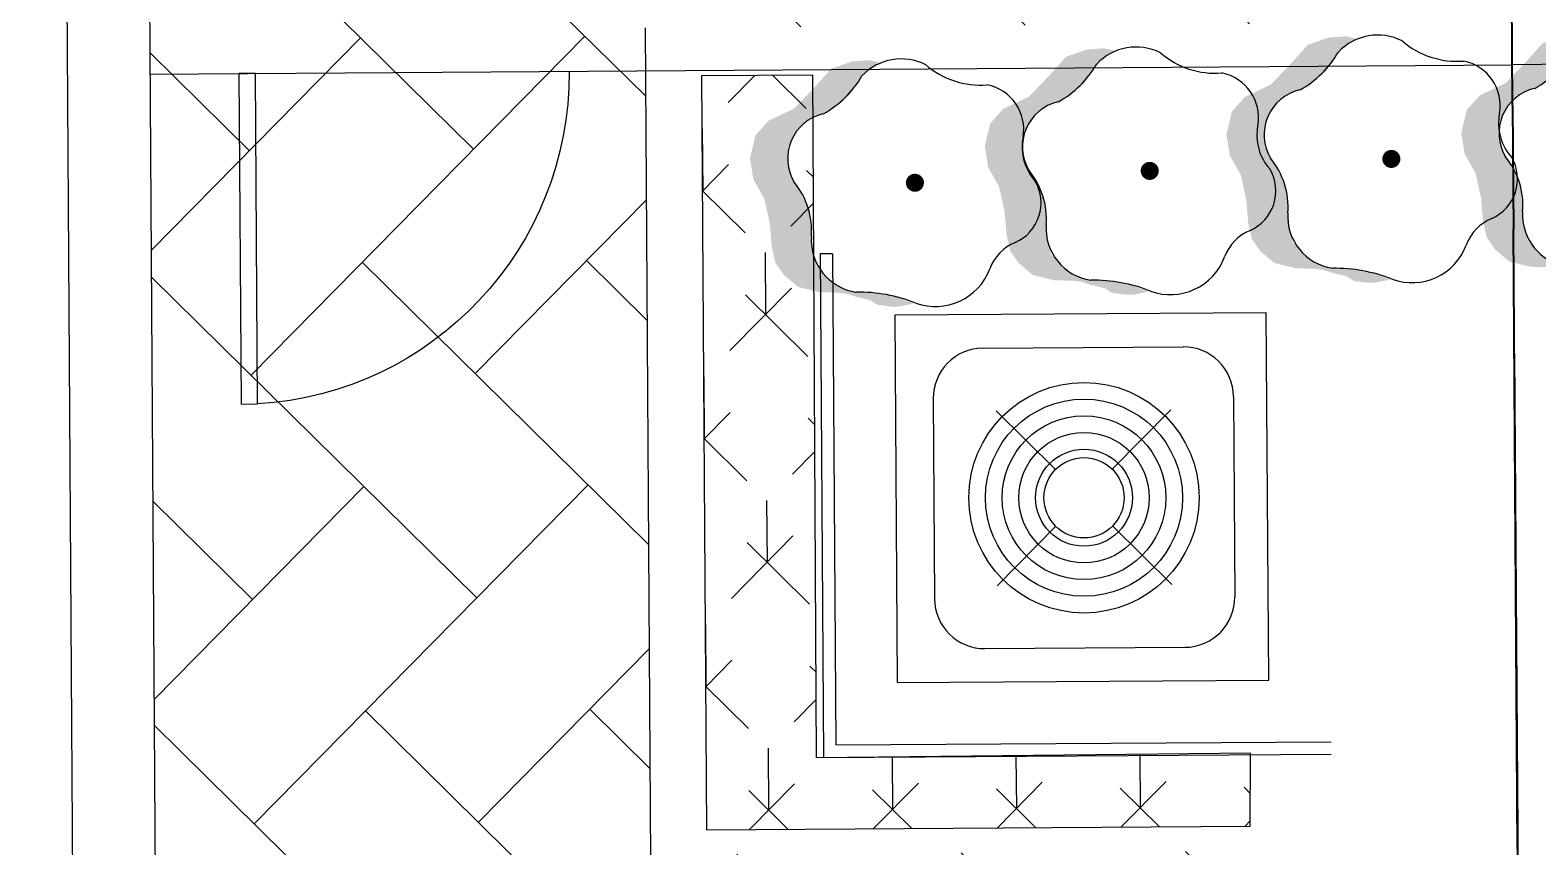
# Model space of a CAD drawing. Header units: feet. Extents: x 919634 to 928945, y 707022 to 708026.
# Drawn here: x 920416.11 to 920428.29, y 707523.48 to 707530.07 of the extents above; entities that cross this region are included whole.
import ezdxf

# ---------------------------------------------------------------- set-up
doc = ezdxf.new("R2010")
doc.units = ezdxf.units.FT
doc.header["$LTSCALE"] = 20
doc.header["$MEASUREMENT"] = 0
doc.linetypes.add('Site Plan$0$PHANTOM2', pattern=[1.25, 0.625, -0.125, 0.125, -0.125, 0.125, -0.125])
for name, color, linetype in [('-u-site-xref', 7, 'Continuous'), ('Site Plan$0$-u-site-bldg_interior', 252, 'Continuous'), ('Site Plan$0$-u-site-fence', 4, 'Site Plan$0$FENCELINE1'), ('Site Plan$0$A-DOOR-EXT_WINDOWS', 253, 'Continuous'), ('Site Plan$0$A-HVAC-EXT', 253, 'Continuous'), ('Site Plan$0$SP-LOT PAVERS', 254, 'Continuous'), ('x-RL TH6-LP Block$0$L-002', 253, 'Continuous'), ('x-RL TH6-LP Block$0$LK-SHRB-035M', 253, 'Continuous'), ('x-RL TH6-LP Block$0$LK-SHRB-TRNK', 253, 'Continuous'), ('x-RL TH6-LP Block$0$LP-PATT-SHAR', 253, 'Continuous'), ('x-RL TH6-LP Block$0$LP-SHAR-BRDR-CONT', 253, 'Continuous'), ('x-RL TH6-LP Block$0$LP-SHRB', 253, 'Continuous')]:
    doc.layers.add(name, color=color, linetype=linetype)
for name, color, linetype, lineweight in [('Site Plan$0$SP-LOT LINES', 252, 'Site Plan$0$PHANTOM2', 40), ('Site Plan$0$SP-SIDEWALK', 2, 'Continuous', 25), ('SP-BUILDING-FOOTPRINT', 1, 'Continuous', 25)]:
    doc.layers.add(name, color=color, linetype=linetype, lineweight=lineweight)
doc.layers.add('x-RL TH6-LP Block$0$LK-SHRB-SHAD', color=253, linetype='Continuous', plot=False)
doc.layers.get('-u-site-xref').off()
doc.linetypes.add('Site Plan$0$FENCELINE1', pattern='A,0.25,-0.1,[133,ltypeshp.shx,S=0.1,R=0,X=-0.1,Y=0],-0.1,1', length=1.45)

# ---------------------------------------------------------------- blocks, each defined once
blk = doc.blocks.new('Site Plan$0$A$C05C92244')
at = {"layer": 'Site Plan$0$A-DOOR-EXT_WINDOWS'}
blk.add_lwpolyline([(32.00389335552609, 32.04769828175449), (32.00389335552609, 0.04381521808500111), (30.40369920234298, 0.04381521808500111), (30.40369920234298, 32.04769828175449)], close=True, dxfattribs=at)
blk.add_arc((32.07979910527501, 32.07980389018303), 32.07980487913881, 180.0573418751565, 267.0050566959838, dxfattribs=at)
blk = doc.blocks.new('Site Plan$0$A$C11AE1C12')
at = {"layer": 'Site Plan$0$A-HVAC-EXT'}
for p, q in [((44.00000011394877, 44.54105635897122), (1.139487721957266e-07, 44.54105635897122)), ((1.139487721957266e-07, 44.54105635897122), (1.139487721957266e-07, 2.501133167243097e-06)), ((44.00000011394877, 2.501133167243097e-06), (44.00000011394877, 44.54105635897122)), ((34.00000011394877, 40.00000250113317), (10.00000011394877, 40.00000250113317)), ((4.000000113948772, 34.00000250113317), (4.000000113948772, 10.00000250113317)), ((40.00000011394877, 34.00000250113317), (40.00000011394877, 10.00000250113317)), ((18.5977306969362, 25.40227191814392), (11.52666288505861, 32.47333973002787)), ((25.40226953096135, 25.40227191814392), (32.47333734284621, 32.47333973002787)), ((11.52666288505861, 11.52666527223846), (18.5977306969362, 18.59773308412241)), ((32.47333734284621, 11.52666527223846), (25.40226953096135, 18.59773308412241)), ((34.00000011394877, 4.000002501133167), (10.00000011394877, 4.000002501133167)), ((1.139487721957266e-07, 2.501133167243097e-06), (44.00000011394877, 2.501133167243097e-06))]:
    blk.add_line(p, q, dxfattribs=at)
for radius in [13.81153555240985, 11.81153555240985, 9.81153555240985, 7.81153555240985, 5.81153555240985, 4.81153555240985]:
    blk.add_circle((22.00000011394877, 22.00000250113317), radius, dxfattribs=at)
for centre, start, end in [((10.00000011394877, 34.00000250113317), 90, 180), ((34.00000011394877, 34.00000250113317), 0, 90), ((10.00000011394877, 10.00000250113317), 180, 270), ((34.00000011394877, 10.00000250113317), 270, 0)]:
    blk.add_arc(centre, 6, start, end, dxfattribs=at)
blk = doc.blocks.new('Site Plan')
at = {"layer": 'Site Plan$0$SP-LOT PAVERS'}
h = blk.add_hatch(dxfattribs=at)
h.set_pattern_fill('AR-HBONE', color=256, scale=0.32, angle=-89.58178215075662)
h.set_pattern_definition([(315.4182178492434, (4.999891299521551, 0.0329695928376168), (1.810145136983853, 0.01321298806884015), [3.84, -1.28]), (45.41821784924338, (5.911570362129707, -0.8654964817005141), (1.810145136983853, 0.01321298806884), [3.84, -1.28])])
h.paths.add_polyline_path([(920417.0445821288, 707535.7133006253), (920417.1767214496, 707515.4636974348), (920407.1769983027, 707515.3984439772), (920407.2557973097, 707503.3229420144), (920426.2553288419, 707503.44692396), (920426.1248852428, 707523.4464985671), (920421.1249275446, 707523.413871211), (920421.0813755336, 707530.0879704469), (920427.7479002633, 707530.1314730303), (920427.7110203615, 707535.7831092537)])
at = {"layer": 'Site Plan$0$-u-site-bldg_interior'}
for p, q in [((920416.5056689896, 707516.1336203207, 1.216385674786611e-07), (920416.4014653668, 707532.1022358583, 1.216385674786611e-07)), ((920417.1766717209, 707515.471318106, 1.216385674786611e-07), (920417.0681178397, 707532.1065861166, 1.216385674786611e-07))]:
    blk.add_line(p, q, dxfattribs=at)
at = {"layer": 'Site Plan$0$-u-site-fence', "ltscale": 0.15}
for p, q in [((920428.0834349219, 707529.789865002, 1.216385674786611e-07), (920428.0441469419, 707535.7929104636, 1.216385674786611e-07)), ((920439.0833590649, 707529.8616453941, 1.216385674786611e-07), (920428.0836721228, 707529.7898666462, 1.216385674786611e-07))]:
    blk.add_line(p, q, dxfattribs=at)
at = {"layer": 'Site Plan$0$-u-site-fence', "ltscale": 0.15, "elevation": 1.216385674786611e-07}
blk.add_lwpolyline([(920417.0837331832, 707529.7136230973), (920428.0834696604, 707529.7898652428)], dxfattribs=at)
at = {"layer": 'Site Plan$0$SP-LOT LINES', "ltscale": 0.4, "elevation": 1.216385674786611e-07}
for points in [[(920449.6414953902, 707597.6015323638), (920427.6419637827, 707597.4579738388), (920428.2553502079, 707503.4599751522), (920450.2548818154, 707503.6035336772)], [(920427.6419637827, 707597.4579738388), (920405.6424321752, 707597.3144153138), (920406.2558186004, 707503.316416627), (920428.2553502079, 707503.4599751522)]]:
    blk.add_lwpolyline(points, close=True, dxfattribs=at)
at = {"layer": 'Site Plan$0$SP-LOT LINES', "ltscale": 0.4, "elevation": -0.0002835561399835032}
blk.add_lwpolyline([(920427.6374056842, 707597.4561845218), (920428.2572280732, 707503.459131309)], dxfattribs=at)
at = {"layer": 'Site Plan$0$SP-SIDEWALK'}
for p, q in [((920421.0813755336, 707530.087970447, 1.216385674786611e-07), (920421.1251841022, 707523.3745552188, 1.216385674786611e-07)), ((920422.5933723003, 707528.2642591663, 1.216385676412733e-07), (920422.4933744293, 707528.2636066275, 1.216385676412733e-07)), ((920422.4933744293, 707528.2636066275, 1.216385676412733e-07), (920422.5198893795, 707524.2003405441, 1.216385676412733e-07)), ((920422.5933723003, 707528.2642591663, 1.216385676412733e-07), (920422.6192347117, 707524.3009909538, 1.216385676412733e-07)), ((920422.6192347117, 707524.3009909538, 1.216385676412733e-07), (920426.6192065409, 707524.3270928757, 1.216385676412733e-07)), ((920422.5198893795, 707524.2003405441, 1.216385676412733e-07), (920426.6198590796, 707524.2270950048, 1.216385676412733e-07))]:
    blk.add_line(p, q, dxfattribs=at)
at = {"layer": 'Site Plan$0$-u-site-fence', "xscale": -0.08333333333333331, "yscale": 0.08333333333333331, "zscale": 0.08333333333333333, "rotation": 0.3738798169185653}
blk.add_blockref('Site Plan$0$A$C05C92244', (920420.4848640334, 707527.0654097073, 1.216385674786611e-07), dxfattribs=at)
at = {"layer": 'Site Plan$0$A-HVAC-EXT', "extrusion": (0, 0, -1), "xscale": -0.06735359270068556, "yscale": 0.06735359270068556, "zscale": -0.06735359270068556, "rotation": 269.6261201830814}
blk.add_blockref('Site Plan$0$A$C11AE1C12', (-920426.1158976695, 707524.8238191581, -1.216385676412733e-07), dxfattribs=at)
blk = doc.blocks.new('x-RL TH6-LP Block$0$SHRUB-LRG-003')
at = {"layer": 'x-RL TH6-LP Block$0$LK-SHRB-SHAD'}
blk.add_hatch(color=256, dxfattribs=at).paths.add_polyline_path([(0.5823448908860502, 0.3294315330898989), (0.5474295743357604, 0.3798421583341067), (0.4893238386986631, 0.4296183674934504), (0.400550371658305, 0.4519936910694149), (0.3208870769566605, 0.4544816724315837), (0.2860343821121365, 0.4594576421304382), (0.2561606452339937, 0.4694095780408851), (0.2486922110144558, 0.4718975594030503), (0.1889447372581845, 0.4868254650123554), (0.1590710003800417, 0.5067293333459943), (0.11923935302916, 0.511705303044856), (0.1018130083369986, 0.5141932878942725), (0.07193927145885759, 0.5141932878942725), (0.007212845196280071, 0.5017533671343983), (0.08312134347994338, 0.472746950344888, 0.0648646510172338), (0.2481422112722598, 0.4529773142842117, -0.006063235190741959), (0.2533806476452352, 0.4520754065480297), (0.2561606452339902, 0.4519936910694149), (0.2585664089195543, 0.4510528702587173, -0.1298769770943451), (0.3586502616521212, 0.400835352371999), (0.368187158527018, 0.3947700604561533), (0.4129977638442224, 0.342522399541739), (0.4175474829881125, 0.3167561325976109, -0.1111018158062776), (0.4322477985017148, 0.2216692041627049, 0.003608637105293954), (0.431885593835192, 0.2171288508789928), (0.4421116295042538, 0.1115232379830715, 0.01201918114312195), (0.4464416540740839, 0.0969859283029848), (0.4827031480732327, 0.02903643405529621), (0.4970634082651255, 0.001177367000945395, 0.007063647914282343), (0.5026189744786382, -0.00579533988766201, -0.04880061465009704), (0.518194794484776, -0.03981776106626), (0.5250242771372431, -0.05306703459047668), (0.5250242771372431, -0.06513047457167076, -0.09793779078480093), (0.5250242771372431, -0.1396888812866095), (0.5250242771372431, -0.1575623564192981), (0.5158012560104854, -0.1715592789416718, -0.1076578746823846), (0.4707952584374393, -0.2398607012645968), (0.4578083691614321, -0.2595696968859471), (0.370676634780164, -0.2919134859794639), (0.2686080374199129, -0.3665530000769373), (0.2138395216300193, -0.4511444535721196), (0.1441341374010587, -0.5009041296371031), (0.1864552610050332, -0.51085606554755), (0.258650126947229, -0.5058800993359576), (0.344995822146057, -0.4763531505789693), (0.4105082821309782, -0.4038727588693121), (0.5001294927654047, -0.3118173578003578), (0.6071770480920389, -0.2620576782481194), (0.6619994876735564, -0.2016774924870717), (0.6854234018013692, -0.1064774068995753), (0.6719034798147039, -0.01823526064753622), (0.6270928744974942, 0.06138022314879166), (0.6046875718388893, 0.1658755449776095), (0.597219137619355, 0.2629069157454111)])
at = {"layer": 'x-RL TH6-LP Block$0$LK-SHRB-035M'}
for centre, radius, start, end in [((-0.08377323303944628, 0.2740128446012911), 0.2410148314504328, 69.66030257962692, 159.1136661743777), ((0.2415069132607339, 1.096206151856169), 0.643263060235758, 247.94846777484, 270.5910199691075), ((0.2135752346658641, 0.2365424991404126), 0.219177793304975, 356.1089469460938, 80.92588036899473), ((-0.4874905437243253, 0.4274506444509889), 0.1908777990837059, 291.9961274456699, 339.2865678889345), ((-0.344252865652015, 0.08553475810634126), 0.1798612492954901, 113.5090499786346, 209.6004086586038), ((0.7466102499786107, 0.1943064552262719), 0.315551059145618, 175.025396269356, 219.3558172424028), ((-0.6576237495174588, -0.1441039940954916), 0.2108728950657779, 348.5773534052316, 41.88863027199043), ((0.3365289680545622, -0.1024096779291419), 0.1921463519017287, 283.2700858267119, 30.18650749245084), ((-0.2650016799213013, -0.2198436052661243), 0.189005064244361, 169.6436695143775, 258.5100727003759), ((0.5861506970211963, -0.6644766057150449), 0.4288702278534303, 119.0130174089596, 149.3178692318652), ((-0.2765590912944358, -0.7487424786725079), 0.3446705058437789, 48.53128869969252, 94.3414469668017), ((0.05444515316131593, -0.2900011770142932), 0.2252759235935523, 242.8610345167374, 316.301893373953)]:
    blk.add_arc(centre, radius, start, end, dxfattribs=at)
at = {"layer": 'x-RL TH6-LP Block$0$LK-SHRB-TRNK', "const_width": 0.0375}
blk.add_lwpolyline([(-0.01875000000000071, 0, 1), (0.01875000000000071, 0, 1)], format="xyb", close=True, dxfattribs=at)
blk = doc.blocks.new('x-RL TH6-LP Block', base_point=(1241.69948305884, -21.8293156442694))
at = {"layer": 'x-RL TH6-LP Block$0$LP-PATT-SHAR'}
h = blk.add_hatch(dxfattribs=at)
h.set_pattern_fill('LAFX-A435-CHAINLINK', color=256, scale=10, pattern_type=2)
h.set_pattern_definition([(45, (1341.185486573659, 46.83086144757524), (0, 10.0000000000064), [0.7071099999999999, -13.4350288425]), (45, (1339.185486573659, 46.83086144757524), (0, 10.0000000000064), [0.7071099999999999, -13.4350288425]), (45, (1341.185486573659, 48.83086144757524), (0, 10.0000000000064), [0.7071099999999999, -13.4350288425]), (45, (1340.685486573659, 49.83086144757524), (0, 10.0000000000064), [0.7071099999999999, -13.4350288425]), (45, (1337.185486573659, 46.83086144757524), (0, 10.0000000000064), [0.7071099999999999, -13.4350288425]), (45, (1339.185486573659, 48.83086144757524), (0, 10.0000000000064), [0.7071099999999999, -13.4350288425]), (45, (1341.185486573659, 50.83086144757524), (0, 10.0000000000064), [0.7071099999999999, -13.4350288425]), (45, (1339.685486573659, 49.83086144757524), (0, 10.0000000000064), [0.7071099999999999, -13.4350288425]), (45, (1340.685486573659, 51.83086144757524), (0, 10.0000000000064), [0.7071099999999999, -13.4350288425]), (45, (1338.685486573659, 49.83086144757524), (0, 10.0000000000064), [0.7071099999999999, -13.4350288425]), (45, (1337.185486573659, 48.83086144757524), (0, 10.0000000000064), [0.7071099999999999, -13.4350288425]), (45, (1339.185486573659, 50.83086144757524), (0, 10.0000000000064), [0.7071099999999999, -13.4350288425]), (45, (1341.185486573659, 52.83086144757524), (0, 10.0000000000064), [0.7071099999999999, -13.4350288425]), (45, (1337.685486573659, 49.83086144757524), (0, 10.0000000000064), [0.7071099999999999, -13.4350288425]), (45, (1339.685486573659, 51.83086144757524), (0, 10.0000000000064), [0.7071099999999999, -13.4350288425]), (45, (1338.685486573659, 51.83086144757524), (0, 10.0000000000064), [0.7071099999999999, -13.4350288425]), (45, (1340.685486573659, 53.83086144757524), (0, 10.0000000000064), [0.7071099999999999, -13.4350288425]), (45, (1337.185486573659, 50.83086144757524), (0, 10.0000000000064), [0.7071099999999999, -13.4350288425]), (45, (1339.185486573659, 52.83086144757524), (0, 10.0000000000064), [0.7071099999999999, -13.4350288425]), (45, (1337.685486573659, 51.83086144757524), (0, 10.0000000000064), [0.7071099999999999, -13.4350288425]), (45, (1339.685486573659, 53.83086144757524), (0, 10.0000000000064), [0.7071099999999999, -13.4350288425]), (45, (1340.685486573659, 55.83086144757524), (0, 10.0000000000064), [0.7071099999999999, -13.4350288425]), (45, (1338.685486573659, 53.83086144757524), (0, 10.0000000000064), [0.7071099999999999, -13.4350288425]), (45, (1337.185486573659, 52.83086144757524), (0, 10.0000000000064), [0.7071099999999999, -13.4350288425]), (45, (1337.685486573659, 53.83086144757524), (0, 10.0000000000064), [0.7071099999999999, -13.4350288425]), (45, (1339.685486573659, 55.83086144757524), (0, 10.0000000000064), [0.7071099999999999, -13.4350288425]), (45, (1338.685486573659, 55.83086144757524), (0, 10.0000000000064), [0.7071099999999999, -13.4350288425]), (45, (1337.185486573659, 54.83086144757524), (0, 10.0000000000064), [0.7071099999999999, -13.4350288425]), (45, (1337.685486573659, 55.83086144757524), (0, 10.0000000000064), [0.7071099999999999, -13.4350288425]), (45, (1336.185486573659, 54.83086144757524), (0, 10.0000000000064), [0.7071099999999999, -13.4350288425]), (45, (1340.685486573659, 47.83086144757524), (0, 10.0000000000064), [0.7071099999999999, -13.4350288425]), (45, (1339.685486573659, 47.83086144757524), (0, 10.0000000000064), [0.7071099999999999, -13.4350288425]), (45, (1338.685486573659, 47.83086144757524), (0, 10.0000000000064), [0.7071099999999999, -13.4350288425]), (45, (1337.685486573659, 47.83086144757524), (0, 10.0000000000064), [0.7071099999999999, -13.4350288425]), (45, (1336.185486573659, 46.83086144757524), (0, 10.0000000000064), [0.7071099999999999, -13.4350288425]), (45, (1335.185486573659, 46.83086144757524), (0, 10.0000000000064), [0.7071099999999999, -13.4350288425]), (45, (1336.185486573659, 48.83086144757524), (0, 10.0000000000064), [0.7071099999999999, -13.4350288425]), (45, (1334.185486573659, 46.83086144757524), (0, 10.0000000000064), [0.7071099999999999, -13.4350288425]), (45, (1336.685486573659, 49.83086144757524), (0, 10.0000000000064), [0.7071099999999999, -13.4350288425]), (45, (1335.185486573659, 48.83086144757524), (0, 10.0000000000064), [0.7071099999999999, -13.4350288425]), (45, (1333.185486573659, 46.83086144757524), (0, 10.0000000000064), [0.7071099999999999, -13.4350288425]), (45, (1335.685486573659, 49.83086144757524), (0, 10.0000000000064), [0.7071099999999999, -13.4350288425]), (45, (1336.185486573659, 50.83086144757524), (0, 10.0000000000064), [0.7071099999999999, -13.4350288425]), (45, (1334.185486573659, 48.83086144757524), (0, 10.0000000000064), [0.7071099999999999, -13.4350288425]), (45, (1332.185486573659, 46.83086144757524), (0, 10.0000000000064), [0.7071099999999999, -13.4350288425]), (45, (1336.685486573659, 51.83086144757524), (0, 10.0000000000064), [0.7071099999999999, -13.4350288425]), (45, (1334.685486573659, 49.83086144757524), (0, 10.0000000000064), [0.7071099999999999, -13.4350288425]), (45, (1335.185486573659, 50.83086144757524), (0, 10.0000000000064), [0.7071099999999999, -13.4350288425]), (45, (1333.185486573659, 48.83086144757524), (0, 10.0000000000064), [0.7071099999999999, -13.4350288425]), (45, (1335.685486573659, 51.83086144757524), (0, 10.0000000000064), [0.7071099999999999, -13.4350288425]), (45, (1333.685486573659, 49.83086144757524), (0, 10.0000000000064), [0.7071099999999999, -13.4350288425]), (45, (1336.185486573659, 52.83086144757524), (0, 10.0000000000064), [0.7071099999999999, -13.4350288425]), (45, (1334.185486573659, 50.83086144757524), (0, 10.0000000000064), [0.7071099999999999, -13.4350288425]), (45, (1332.185486573659, 48.83086144757524), (0, 10.0000000000064), [0.7071099999999999, -13.4350288425]), (45, (1336.685486573659, 53.83086144757524), (0, 10.0000000000064), [0.7071099999999999, -13.4350288425]), (45, (1334.685486573659, 51.83086144757524), (0, 10.0000000000064), [0.7071099999999999, -13.4350288425]), (45, (1332.685486573659, 49.83086144757524), (0, 10.0000000000064), [0.7071099999999999, -13.4350288425]), (45, (1335.185486573659, 52.83086144757524), (0, 10.0000000000064), [0.7071099999999999, -13.4350288425]), (45, (1333.185486573659, 50.83086144757524), (0, 10.0000000000064), [0.7071099999999999, -13.4350288425]), (45, (1335.685486573659, 53.83086144757524), (0, 10.0000000000064), [0.7071099999999999, -13.4350288425]), (45, (1333.685486573659, 51.83086144757524), (0, 10.0000000000064), [0.7071099999999999, -13.4350288425]), (45, (1331.685486573659, 49.83086144757524), (0, 10.0000000000064), [0.7071099999999999, -13.4350288425]), (45, (1334.185486573659, 52.83086144757524), (0, 10.0000000000064), [0.7071099999999999, -13.4350288425]), (45, (1332.185486573659, 50.83086144757524), (0, 10.0000000000064), [0.7071099999999999, -13.4350288425]), (45, (1336.685486573659, 55.83086144757524), (0, 10.0000000000064), [0.7071099999999999, -13.4350288425]), (45, (1334.685486573659, 53.83086144757524), (0, 10.0000000000064), [0.7071099999999999, -13.4350288425]), (45, (1332.685486573659, 51.83086144757524), (0, 10.0000000000064), [0.7071099999999999, -13.4350288425]), (45, (1333.185486573659, 52.83086144757524), (0, 10.0000000000064), [0.7071099999999999, -13.4350288425]), (45, (1335.685486573659, 55.83086144757524), (0, 10.0000000000064), [0.7071099999999999, -13.4350288425]), (45, (1333.685486573659, 53.83086144757524), (0, 10.0000000000064), [0.7071099999999999, -13.4350288425]), (45, (1331.685486573659, 51.83086144757524), (0, 10.0000000000064), [0.7071099999999999, -13.4350288425]), (45, (1332.185486573659, 52.83086144757524), (0, 10.0000000000064), [0.7071099999999999, -13.4350288425]), (45, (1334.685486573659, 55.83086144757524), (0, 10.0000000000064), [0.7071099999999999, -13.4350288425]), (45, (1332.685486573659, 53.83086144757524), (0, 10.0000000000064), [0.7071099999999999, -13.4350288425]), (45, (1333.185486573659, 54.83086144757524), (0, 10.0000000000064), [0.7071099999999999, -13.4350288425]), (45, (1333.685486573659, 55.83086144757524), (0, 10.0000000000064), [0.7071099999999999, -13.4350288425]), (45, (1331.685486573659, 53.83086144757524), (0, 10.0000000000064), [0.7071099999999999, -13.4350288425]), (45, (1332.185486573659, 54.83086144757524), (0, 10.0000000000064), [0.7071099999999999, -13.4350288425]), (45, (1332.685486573659, 55.83086144757524), (0, 10.0000000000064), [0.7071099999999999, -13.4350288425]), (45, (1331.685486573659, 55.83086144757524), (0, 10.0000000000064), [0.7071099999999999, -13.4350288425]), (45, (1336.685486573659, 47.83086144757524), (0, 10.0000000000064), [0.7071099999999999, -13.4350288425]), (45, (1335.685486573659, 47.83086144757524), (0, 10.0000000000064), [0.7071099999999999, -13.4350288425]), (45, (1334.685486573659, 47.83086144757524), (0, 10.0000000000064), [0.7071099999999999, -13.4350288425]), (45, (1333.685486573659, 47.83086144757524), (0, 10.0000000000064), [0.7071099999999999, -13.4350288425]), (45, (1332.685486573659, 47.83086144757524), (0, 10.0000000000064), [0.7071099999999999, -13.4350288425]), (45, (1331.685486573659, 47.83086144757524), (0, 10.0000000000064), [0.7071099999999999, -13.4350288425]), (45, (1340.185486573659, 46.83086144757524), (0, 10.0000000000064), [0.7071099999999999, -13.4350288425]), (45, (1340.185486573659, 48.83086144757524), (0, 10.0000000000064), [0.7071099999999999, -13.4350288425]), (45, (1338.185486573659, 46.83086144757524), (0, 10.0000000000064), [0.7071099999999999, -13.4350288425]), (45, (1340.185486573659, 50.83086144757524), (0, 10.0000000000064), [0.7071099999999999, -13.4350288425]), (45, (1338.185486573659, 48.83086144757524), (0, 10.0000000000064), [0.7071099999999999, -13.4350288425]), (45, (1340.185486573659, 52.83086144757524), (0, 10.0000000000064), [0.7071099999999999, -13.4350288425]), (45, (1338.185486573659, 50.83086144757524), (0, 10.0000000000064), [0.7071099999999999, -13.4350288425]), (45, (1341.185486573659, 54.83086144757524), (0, 10.0000000000064), [0.7071099999999999, -13.4350288425]), (45, (1340.185486573659, 54.83086144757524), (0, 10.0000000000064), [0.7071099999999999, -13.4350288425]), (45, (1338.185486573659, 52.83086144757524), (0, 10.0000000000064), [0.7071099999999999, -13.4350288425]), (45, (1339.185486573659, 54.83086144757524), (0, 10.0000000000064), [0.7071099999999999, -13.4350288425]), (45, (1338.185486573659, 54.83086144757524), (0, 10.0000000000064), [0.7071099999999999, -13.4350288425]), (45, (1335.185486573659, 54.83086144757524), (0, 10.0000000000064), [0.7071099999999999, -13.4350288425]), (45, (1334.185486573659, 54.83086144757524), (0, 10.0000000000064), [0.7071099999999999, -13.4350288425]), (90, (1341.685486573659, 55.33086144757524), (-10, 6.123233995736766e-16), [0.5, -9.5]), (90, (1341.685486573659, 47.33086144757524), (-10, 6.123233995736766e-16), [0.5, -9.5]), (90, (1341.685486573659, 49.33086144757524), (-10, 6.123233995736766e-16), [0.5, -9.5]), (90, (1341.685486573659, 51.33086144757524), (-10, 6.123233995736766e-16), [0.5, -9.5]), (90, (1341.685486573659, 53.33086144757524), (-10, 6.123233995736766e-16), [0.5, -9.5]), (90, (1341.185486573659, 48.33086144757524), (-10, 6.123233995736766e-16), [0.5, -9.5]), (90, (1341.185486573659, 50.33086144757524), (-10, 6.123233995736766e-16), [0.5, -9.5]), (90, (1341.185486573659, 52.33086144757524), (-10, 6.123233995736766e-16), [0.5, -9.5]), (90, (1341.185486573659, 54.33086144757524), (-10, 6.123233995736766e-16), [0.5, -9.5]), (90, (1341.185486573659, 56.33086144757524), (-10, 6.123233995736766e-16), [0.5, -9.5]), (90, (1340.685486573659, 47.33086144757524), (-10, 6.123233995736766e-16), [0.5, -9.5]), (90, (1340.685486573659, 49.33086144757524), (-10, 6.123233995736766e-16), [0.5, -9.5]), (90, (1340.685486573659, 51.33086144757524), (-10, 6.123233995736766e-16), [0.5, -9.5]), (90, (1340.685486573659, 53.33086144757524), (-10, 6.123233995736766e-16), [0.5, -9.5]), (90, (1340.685486573659, 55.33086144757524), (-10, 6.123233995736766e-16), [0.5, -9.5]), (90, (1340.685486573659, 47.33086144757524), (-10, 6.123233995736766e-16), [0.5, -9.5]), (90, (1340.685486573659, 49.33086144757524), (-10, 6.123233995736766e-16), [0.5, -9.5]), (90, (1340.685486573659, 51.33086144757524), (-10, 6.123233995736766e-16), [0.5, -9.5]), (90, (1340.685486573659, 53.33086144757524), (-10, 6.123233995736766e-16), [0.5, -9.5]), (90, (1340.685486573659, 55.33086144757524), (-10, 6.123233995736766e-16), [0.5, -9.5]), (90, (1340.185486573659, 48.33086144757524), (-10, 6.123233995736766e-16), [0.5, -9.5]), (90, (1340.185486573659, 50.33086144757524), (-10, 6.123233995736766e-16), [0.5, -9.5]), (90, (1340.185486573659, 52.33086144757524), (-10, 6.123233995736766e-16), [0.5, -9.5]), (90, (1340.185486573659, 54.33086144757524), (-10, 6.123233995736766e-16), [0.5, -9.5]), (90, (1340.185486573659, 56.33086144757524), (-10, 6.123233995736766e-16), [0.5, -9.5]), (90, (1339.685486573659, 47.33086144757524), (-10, 6.123233995736766e-16), [0.5, -9.5]), (90, (1339.685486573659, 47.33086144757524), (-10, 6.123233995736766e-16), [0.5, -9.5]), (90, (1339.685486573659, 49.33086144757524), (-10, 6.123233995736766e-16), [0.5, -9.5]), (90, (1339.685486573659, 49.33086144757524), (-10, 6.123233995736766e-16), [0.5, -9.5]), (90, (1339.685486573659, 51.33086144757524), (-10, 6.123233995736766e-16), [0.5, -9.5]), (90, (1339.685486573659, 51.33086144757524), (-10, 6.123233995736766e-16), [0.5, -9.5]), (90, (1339.685486573659, 53.33086144757524), (-10, 6.123233995736766e-16), [0.5, -9.5]), (90, (1339.685486573659, 53.33086144757524), (-10, 6.123233995736766e-16), [0.5, -9.5]), (90, (1339.685486573659, 55.33086144757524), (-10, 6.123233995736766e-16), [0.5, -9.5]), (90, (1339.685486573659, 55.33086144757524), (-10, 6.123233995736766e-16), [0.5, -9.5]), (90, (1339.185486573659, 48.33086144757524), (-10, 6.123233995736766e-16), [0.5, -9.5]), (90, (1339.185486573659, 50.33086144757524), (-10, 6.123233995736766e-16), [0.5, -9.5]), (90, (1339.185486573659, 52.33086144757524), (-10, 6.123233995736766e-16), [0.5, -9.5]), (90, (1339.185486573659, 54.33086144757524), (-10, 6.123233995736766e-16), [0.5, -9.5]), (90, (1339.185486573659, 56.33086144757524), (-10, 6.123233995736766e-16), [0.5, -9.5]), (90, (1338.685486573659, 47.33086144757524), (-10, 6.123233995736766e-16), [0.5, -9.5]), (90, (1338.685486573659, 47.33086144757524), (-10, 6.123233995736766e-16), [0.5, -9.5]), (90, (1338.685486573659, 49.33086144757524), (-10, 6.123233995736766e-16), [0.5, -9.5]), (90, (1338.685486573659, 49.33086144757524), (-10, 6.123233995736766e-16), [0.5, -9.5]), (90, (1338.685486573659, 51.33086144757524), (-10, 6.123233995736766e-16), [0.5, -9.5]), (90, (1338.685486573659, 51.33086144757524), (-10, 6.123233995736766e-16), [0.5, -9.5]), (90, (1338.685486573659, 53.33086144757524), (-10, 6.123233995736766e-16), [0.5, -9.5]), (90, (1338.685486573659, 53.33086144757524), (-10, 6.123233995736766e-16), [0.5, -9.5]), (90, (1338.685486573659, 55.33086144757524), (-10, 6.123233995736766e-16), [0.5, -9.5]), (90, (1338.685486573659, 55.33086144757524), (-10, 6.123233995736766e-16), [0.5, -9.5]), (90, (1338.185486573659, 48.33086144757524), (-10, 6.123233995736766e-16), [0.5, -9.5]), (90, (1338.185486573659, 50.33086144757524), (-10, 6.123233995736766e-16), [0.5, -9.5]), (90, (1338.185486573659, 52.33086144757524), (-10, 6.123233995736766e-16), [0.5, -9.5]), (90, (1338.185486573659, 54.33086144757524), (-10, 6.123233995736766e-16), [0.5, -9.5]), (90, (1338.185486573659, 56.33086144757524), (-10, 6.123233995736766e-16), [0.5, -9.5]), (90, (1337.685486573659, 47.33086144757524), (-10, 6.123233995736766e-16), [0.5, -9.5]), (90, (1337.685486573659, 47.33086144757524), (-10, 6.123233995736766e-16), [0.5, -9.5]), (90, (1337.685486573659, 49.33086144757524), (-10, 6.123233995736766e-16), [0.5, -9.5]), (90, (1337.685486573659, 49.33086144757524), (-10, 6.123233995736766e-16), [0.5, -9.5]), (90, (1337.685486573659, 51.33086144757524), (-10, 6.123233995736766e-16), [0.5, -9.5]), (90, (1337.685486573659, 51.33086144757524), (-10, 6.123233995736766e-16), [0.5, -9.5]), (90, (1337.685486573659, 53.33086144757524), (-10, 6.123233995736766e-16), [0.5, -9.5]), (90, (1337.685486573659, 53.33086144757524), (-10, 6.123233995736766e-16), [0.5, -9.5]), (90, (1337.685486573659, 55.33086144757524), (-10, 6.123233995736766e-16), [0.5, -9.5]), (90, (1337.685486573659, 55.33086144757524), (-10, 6.123233995736766e-16), [0.5, -9.5]), (90, (1337.185486573659, 48.33086144757524), (-10, 6.123233995736766e-16), [0.5, -9.5]), (90, (1337.185486573659, 50.33086144757524), (-10, 6.123233995736766e-16), [0.5, -9.5]), (90, (1337.185486573659, 52.33086144757524), (-10, 6.123233995736766e-16), [0.5, -9.5]), (90, (1337.185486573659, 54.33086144757524), (-10, 6.123233995736766e-16), [0.5, -9.5]), (90, (1337.185486573659, 56.33086144757524), (-10, 6.123233995736766e-16), [0.5, -9.5]), (90, (1336.685486573659, 47.33086144757524), (-10, 6.123233995736766e-16), [0.5, -9.5]), (90, (1336.685486573659, 49.33086144757524), (-10, 6.123233995736766e-16), [0.5, -9.5]), (90, (1336.685486573659, 51.33086144757524), (-10, 6.123233995736766e-16), [0.5, -9.5]), (90, (1336.685486573659, 53.33086144757524), (-10, 6.123233995736766e-16), [0.5, -9.5]), (90, (1336.685486573659, 55.33086144757524), (-10, 6.123233995736766e-16), [0.5, -9.5]), (90, (1336.685486573659, 47.33086144757524), (-10, 6.123233995736766e-16), [0.5, -9.5]), (90, (1336.685486573659, 49.33086144757524), (-10, 6.123233995736766e-16), [0.5, -9.5]), (90, (1336.685486573659, 51.33086144757524), (-10, 6.123233995736766e-16), [0.5, -9.5]), (90, (1336.685486573659, 53.33086144757524), (-10, 6.123233995736766e-16), [0.5, -9.5]), (90, (1336.685486573659, 55.33086144757524), (-10, 6.123233995736766e-16), [0.5, -9.5]), (90, (1336.185486573659, 48.33086144757524), (-10, 6.123233995736766e-16), [0.5, -9.5]), (90, (1336.185486573659, 50.33086144757524), (-10, 6.123233995736766e-16), [0.5, -9.5]), (90, (1336.185486573659, 52.33086144757524), (-10, 6.123233995736766e-16), [0.5, -9.5]), (90, (1336.185486573659, 54.33086144757524), (-10, 6.123233995736766e-16), [0.5, -9.5]), (90, (1336.185486573659, 56.33086144757524), (-10, 6.123233995736766e-16), [0.5, -9.5]), (90, (1335.685486573659, 47.33086144757524), (-10, 6.123233995736766e-16), [0.5, -9.5]), (90, (1335.685486573659, 49.33086144757524), (-10, 6.123233995736766e-16), [0.5, -9.5]), (90, (1335.685486573659, 51.33086144757524), (-10, 6.123233995736766e-16), [0.5, -9.5]), (90, (1335.685486573659, 53.33086144757524), (-10, 6.123233995736766e-16), [0.5, -9.5]), (90, (1335.685486573659, 55.33086144757524), (-10, 6.123233995736766e-16), [0.5, -9.5]), (90, (1335.685486573659, 47.33086144757524), (-10, 6.123233995736766e-16), [0.5, -9.5]), (90, (1335.685486573659, 49.33086144757524), (-10, 6.123233995736766e-16), [0.5, -9.5]), (90, (1335.685486573659, 51.33086144757524), (-10, 6.123233995736766e-16), [0.5, -9.5]), (90, (1335.685486573659, 53.33086144757524), (-10, 6.123233995736766e-16), [0.5, -9.5]), (90, (1335.685486573659, 55.33086144757524), (-10, 6.123233995736766e-16), [0.5, -9.5]), (90, (1335.185486573659, 48.33086144757524), (-10, 6.123233995736766e-16), [0.5, -9.5]), (90, (1335.185486573659, 50.33086144757524), (-10, 6.123233995736766e-16), [0.5, -9.5]), (90, (1335.185486573659, 52.33086144757524), (-10, 6.123233995736766e-16), [0.5, -9.5]), (90, (1335.185486573659, 54.33086144757524), (-10, 6.123233995736766e-16), [0.5, -9.5]), (90, (1335.185486573659, 56.33086144757524), (-10, 6.123233995736766e-16), [0.5, -9.5]), (90, (1334.685486573659, 47.33086144757524), (-10, 6.123233995736766e-16), [0.5, -9.5]), (90, (1334.685486573659, 47.33086144757524), (-10, 6.123233995736766e-16), [0.5, -9.5]), (90, (1334.685486573659, 49.33086144757524), (-10, 6.123233995736766e-16), [0.5, -9.5]), (90, (1334.685486573659, 49.33086144757524), (-10, 6.123233995736766e-16), [0.5, -9.5]), (90, (1334.685486573659, 51.33086144757524), (-10, 6.123233995736766e-16), [0.5, -9.5]), (90, (1334.685486573659, 51.33086144757524), (-10, 6.123233995736766e-16), [0.5, -9.5]), (90, (1334.685486573659, 53.33086144757524), (-10, 6.123233995736766e-16), [0.5, -9.5]), (90, (1334.685486573659, 53.33086144757524), (-10, 6.123233995736766e-16), [0.5, -9.5]), (90, (1334.685486573659, 55.33086144757524), (-10, 6.123233995736766e-16), [0.5, -9.5]), (90, (1334.685486573659, 55.33086144757524), (-10, 6.123233995736766e-16), [0.5, -9.5]), (90, (1334.185486573659, 48.33086144757524), (-10, 6.123233995736766e-16), [0.5, -9.5]), (90, (1334.185486573659, 50.33086144757524), (-10, 6.123233995736766e-16), [0.5, -9.5]), (90, (1334.185486573659, 52.33086144757524), (-10, 6.123233995736766e-16), [0.5, -9.5]), (90, (1334.185486573659, 54.33086144757524), (-10, 6.123233995736766e-16), [0.5, -9.5]), (90, (1334.185486573659, 56.33086144757524), (-10, 6.123233995736766e-16), [0.5, -9.5]), (90, (1333.685486573659, 47.33086144757524), (-10, 6.123233995736766e-16), [0.5, -9.5]), (90, (1333.685486573659, 47.33086144757524), (-10, 6.123233995736766e-16), [0.5, -9.5]), (90, (1333.685486573659, 49.33086144757524), (-10, 6.123233995736766e-16), [0.5, -9.5]), (90, (1333.685486573659, 49.33086144757524), (-10, 6.123233995736766e-16), [0.5, -9.5]), (90, (1333.685486573659, 51.33086144757524), (-10, 6.123233995736766e-16), [0.5, -9.5]), (90, (1333.685486573659, 51.33086144757524), (-10, 6.123233995736766e-16), [0.5, -9.5]), (90, (1333.685486573659, 53.33086144757524), (-10, 6.123233995736766e-16), [0.5, -9.5]), (90, (1333.685486573659, 53.33086144757524), (-10, 6.123233995736766e-16), [0.5, -9.5]), (90, (1333.685486573659, 55.33086144757524), (-10, 6.123233995736766e-16), [0.5, -9.5]), (90, (1333.685486573659, 55.33086144757524), (-10, 6.123233995736766e-16), [0.5, -9.5]), (90, (1333.185486573659, 48.33086144757524), (-10, 6.123233995736766e-16), [0.5, -9.5]), (90, (1333.185486573659, 50.33086144757524), (-10, 6.123233995736766e-16), [0.5, -9.5]), (90, (1333.185486573659, 52.33086144757524), (-10, 6.123233995736766e-16), [0.5, -9.5]), (90, (1333.185486573659, 54.33086144757524), (-10, 6.123233995736766e-16), [0.5, -9.5]), (90, (1333.185486573659, 56.33086144757524), (-10, 6.123233995736766e-16), [0.5, -9.5]), (90, (1332.685486573659, 47.33086144757524), (-10, 6.123233995736766e-16), [0.5, -9.5]), (90, (1332.685486573659, 47.33086144757524), (-10, 6.123233995736766e-16), [0.5, -9.5]), (90, (1332.685486573659, 49.33086144757524), (-10, 6.123233995736766e-16), [0.5, -9.5]), (90, (1332.685486573659, 49.33086144757524), (-10, 6.123233995736766e-16), [0.5, -9.5]), (90, (1332.685486573659, 51.33086144757524), (-10, 6.123233995736766e-16), [0.5, -9.5]), (90, (1332.685486573659, 51.33086144757524), (-10, 6.123233995736766e-16), [0.5, -9.5]), (90, (1332.685486573659, 53.33086144757524), (-10, 6.123233995736766e-16), [0.5, -9.5]), (90, (1332.685486573659, 53.33086144757524), (-10, 6.123233995736766e-16), [0.5, -9.5]), (90, (1332.685486573659, 55.33086144757524), (-10, 6.123233995736766e-16), [0.5, -9.5]), (90, (1332.685486573659, 55.33086144757524), (-10, 6.123233995736766e-16), [0.5, -9.5]), (90, (1332.185486573659, 48.33086144757524), (-10, 6.123233995736766e-16), [0.5, -9.5]), (90, (1332.185486573659, 50.33086144757524), (-10, 6.123233995736766e-16), [0.5, -9.5]), (90, (1332.185486573659, 52.33086144757524), (-10, 6.123233995736766e-16), [0.5, -9.5]), (90, (1332.185486573659, 54.33086144757524), (-10, 6.123233995736766e-16), [0.5, -9.5]), (90, (1332.185486573659, 56.33086144757524), (-10, 6.123233995736766e-16), [0.5, -9.5]), (90, (1331.685486573659, 47.33086144757524), (-10, 6.123233995736766e-16), [0.5, -9.5]), (90, (1331.685486573659, 49.33086144757524), (-10, 6.123233995736766e-16), [0.5, -9.5]), (90, (1331.685486573659, 51.33086144757524), (-10, 6.123233995736766e-16), [0.5, -9.5]), (90, (1331.685486573659, 53.33086144757524), (-10, 6.123233995736766e-16), [0.5, -9.5]), (90, (1331.685486573659, 55.33086144757524), (-10, 6.123233995736766e-16), [0.5, -9.5]), (135, (1341.685486573659, 55.83086144757524), (-10.0000000000064, 1.110223024625157e-15), [0.7071099999999999, -13.4350288425]), (135, (1340.685486573659, 55.83086144757524), (-10.0000000000064, 1.110223024625157e-15), [0.7071099999999999, -13.4350288425]), (135, (1339.685486573659, 55.83086144757524), (-10.0000000000064, 1.110223024625157e-15), [0.7071099999999999, -13.4350288425]), (135, (1338.685486573659, 55.83086144757524), (-10.0000000000064, 1.110223024625157e-15), [0.7071099999999999, -13.4350288425]), (135, (1339.185486573659, 52.83086144757524), (-10.0000000000064, 1.110223024625157e-15), [0.7071099999999999, -13.4350288425]), (135, (1339.185486573659, 50.83086144757524), (-10.0000000000064, 1.110223024625157e-15), [0.7071099999999999, -13.4350288425]), (135, (1339.185486573659, 48.83086144757524), (-10.0000000000064, 1.110223024625157e-15), [0.7071099999999999, -13.4350288425]), (135, (1339.185486573659, 46.83086144757524), (-10.0000000000064, 1.110223024625157e-15), [0.7071099999999999, -13.4350288425]), (135, (1336.685486573659, 47.83086144757524), (-10.0000000000064, 1.110223024625157e-15), [0.7071099999999999, -13.4350288425]), (135, (1335.685486573659, 47.83086144757524), (-10.0000000000064, 1.110223024625157e-15), [0.7071099999999999, -13.4350288425]), (135, (1334.685486573659, 47.83086144757524), (-10.0000000000064, 1.110223024625157e-15), [0.7071099999999999, -13.4350288425]), (135, (1337.185486573659, 54.83086144757524), (-10.0000000000064, 1.110223024625157e-15), [0.7071099999999999, -13.4350288425]), (135, (1336.185486573659, 54.83086144757524), (-10.0000000000064, 1.110223024625157e-15), [0.7071099999999999, -13.4350288425]), (135, (1337.185486573659, 52.83086144757524), (-10.0000000000064, 1.110223024625157e-15), [0.7071099999999999, -13.4350288425]), (135, (1335.185486573659, 54.83086144757524), (-10.0000000000064, 1.110223024625157e-15), [0.7071099999999999, -13.4350288425]), (135, (1336.185486573659, 52.83086144757524), (-10.0000000000064, 1.110223024625157e-15), [0.7071099999999999, -13.4350288425]), (135, (1334.185486573659, 54.83086144757524), (-10.0000000000064, 1.110223024625157e-15), [0.7071099999999999, -13.4350288425]), (135, (1337.185486573659, 50.83086144757524), (-10.0000000000064, 1.110223024625157e-15), [0.7071099999999999, -13.4350288425]), (135, (1335.185486573659, 52.83086144757524), (-10.0000000000064, 1.110223024625157e-15), [0.7071099999999999, -13.4350288425]), (135, (1333.185486573659, 54.83086144757524), (-10.0000000000064, 1.110223024625157e-15), [0.7071099999999999, -13.4350288425]), (135, (1336.185486573659, 50.83086144757524), (-10.0000000000064, 1.110223024625157e-15), [0.7071099999999999, -13.4350288425]), (135, (1334.185486573659, 52.83086144757524), (-10.0000000000064, 1.110223024625157e-15), [0.7071099999999999, -13.4350288425]), (135, (1332.185486573659, 54.83086144757524), (-10.0000000000064, 1.110223024625157e-15), [0.7071099999999999, -13.4350288425]), (135, (1337.185486573659, 48.83086144757524), (-10.0000000000064, 1.110223024625157e-15), [0.7071099999999999, -13.4350288425]), (135, (1335.185486573659, 50.83086144757524), (-10.0000000000064, 1.110223024625157e-15), [0.7071099999999999, -13.4350288425]), (135, (1333.185486573659, 52.83086144757524), (-10.0000000000064, 1.110223024625157e-15), [0.7071099999999999, -13.4350288425]), (135, (1336.185486573659, 48.83086144757524), (-10.0000000000064, 1.110223024625157e-15), [0.7071099999999999, -13.4350288425]), (135, (1334.185486573659, 50.83086144757524), (-10.0000000000064, 1.110223024625157e-15), [0.7071099999999999, -13.4350288425]), (135, (1332.185486573659, 52.83086144757524), (-10.0000000000064, 1.110223024625157e-15), [0.7071099999999999, -13.4350288425]), (135, (1337.185486573659, 46.83086144757524), (-10.0000000000064, 1.110223024625157e-15), [0.7071099999999999, -13.4350288425]), (135, (1335.185486573659, 48.83086144757524), (-10.0000000000064, 1.110223024625157e-15), [0.7071099999999999, -13.4350288425]), (135, (1333.185486573659, 50.83086144757524), (-10.0000000000064, 1.110223024625157e-15), [0.7071099999999999, -13.4350288425]), (135, (1336.185486573659, 46.83086144757524), (-10.0000000000064, 1.110223024625157e-15), [0.7071099999999999, -13.4350288425]), (135, (1334.185486573659, 48.83086144757524), (-10.0000000000064, 1.110223024625157e-15), [0.7071099999999999, -13.4350288425]), (135, (1332.185486573659, 50.83086144757524), (-10.0000000000064, 1.110223024625157e-15), [0.7071099999999999, -13.4350288425]), (135, (1335.185486573659, 46.83086144757524), (-10.0000000000064, 1.110223024625157e-15), [0.7071099999999999, -13.4350288425]), (135, (1333.185486573659, 48.83086144757524), (-10.0000000000064, 1.110223024625157e-15), [0.7071099999999999, -13.4350288425]), (135, (1334.185486573659, 46.83086144757524), (-10.0000000000064, 1.110223024625157e-15), [0.7071099999999999, -13.4350288425]), (135, (1332.185486573659, 48.83086144757524), (-10.0000000000064, 1.110223024625157e-15), [0.7071099999999999, -13.4350288425]), (135, (1333.185486573659, 46.83086144757524), (-10.0000000000064, 1.110223024625157e-15), [0.7071099999999999, -13.4350288425]), (135, (1332.185486573659, 46.83086144757524), (-10.0000000000064, 1.110223024625157e-15), [0.7071099999999999, -13.4350288425]), (135, (1341.185486573659, 54.83086144757524), (-10.0000000000064, 1.110223024625157e-15), [0.7071099999999999, -13.4350288425]), (135, (1341.685486573659, 53.83086144757524), (-10.0000000000064, 1.110223024625157e-15), [0.7071099999999999, -13.4350288425]), (135, (1340.185486573659, 54.83086144757524), (-10.0000000000064, 1.110223024625157e-15), [0.7071099999999999, -13.4350288425]), (135, (1340.685486573659, 53.83086144757524), (-10.0000000000064, 1.110223024625157e-15), [0.7071099999999999, -13.4350288425]), (135, (1341.185486573659, 52.83086144757524), (-10.0000000000064, 1.110223024625157e-15), [0.7071099999999999, -13.4350288425]), (135, (1339.185486573659, 54.83086144757524), (-10.0000000000064, 1.110223024625157e-15), [0.7071099999999999, -13.4350288425]), (135, (1341.685486573659, 51.83086144757524), (-10.0000000000064, 1.110223024625157e-15), [0.7071099999999999, -13.4350288425]), (135, (1339.685486573659, 53.83086144757524), (-10.0000000000064, 1.110223024625157e-15), [0.7071099999999999, -13.4350288425]), (135, (1337.685486573659, 55.83086144757524), (-10.0000000000064, 1.110223024625157e-15), [0.7071099999999999, -13.4350288425]), (135, (1340.185486573659, 52.83086144757524), (-10.0000000000064, 1.110223024625157e-15), [0.7071099999999999, -13.4350288425]), (135, (1338.185486573659, 54.83086144757524), (-10.0000000000064, 1.110223024625157e-15), [0.7071099999999999, -13.4350288425]), (135, (1340.685486573659, 51.83086144757524), (-10.0000000000064, 1.110223024625157e-15), [0.7071099999999999, -13.4350288425]), (135, (1338.685486573659, 53.83086144757524), (-10.0000000000064, 1.110223024625157e-15), [0.7071099999999999, -13.4350288425]), (135, (1336.685486573659, 55.83086144757524), (-10.0000000000064, 1.110223024625157e-15), [0.7071099999999999, -13.4350288425]), (135, (1341.185486573659, 50.83086144757524), (-10.0000000000064, 1.110223024625157e-15), [0.7071099999999999, -13.4350288425]), (135, (1341.685486573659, 49.83086144757524), (-10.0000000000064, 1.110223024625157e-15), [0.7071099999999999, -13.4350288425]), (135, (1339.685486573659, 51.83086144757524), (-10.0000000000064, 1.110223024625157e-15), [0.7071099999999999, -13.4350288425]), (135, (1337.685486573659, 53.83086144757524), (-10.0000000000064, 1.110223024625157e-15), [0.7071099999999999, -13.4350288425]), (135, (1335.685486573659, 55.83086144757524), (-10.0000000000064, 1.110223024625157e-15), [0.7071099999999999, -13.4350288425]), (135, (1340.185486573659, 50.83086144757524), (-10.0000000000064, 1.110223024625157e-15), [0.7071099999999999, -13.4350288425]), (135, (1338.185486573659, 52.83086144757524), (-10.0000000000064, 1.110223024625157e-15), [0.7071099999999999, -13.4350288425]), (135, (1340.685486573659, 49.83086144757524), (-10.0000000000064, 1.110223024625157e-15), [0.7071099999999999, -13.4350288425]), (135, (1338.685486573659, 51.83086144757524), (-10.0000000000064, 1.110223024625157e-15), [0.7071099999999999, -13.4350288425]), (135, (1336.685486573659, 53.83086144757524), (-10.0000000000064, 1.110223024625157e-15), [0.7071099999999999, -13.4350288425]), (135, (1334.685486573659, 55.83086144757524), (-10.0000000000064, 1.110223024625157e-15), [0.7071099999999999, -13.4350288425]), (135, (1341.185486573659, 48.83086144757524), (-10.0000000000064, 1.110223024625157e-15), [0.7071099999999999, -13.4350288425]), (135, (1341.685486573659, 47.83086144757524), (-10.0000000000064, 1.110223024625157e-15), [0.7071099999999999, -13.4350288425]), (135, (1339.685486573659, 49.83086144757524), (-10.0000000000064, 1.110223024625157e-15), [0.7071099999999999, -13.4350288425]), (135, (1337.685486573659, 51.83086144757524), (-10.0000000000064, 1.110223024625157e-15), [0.7071099999999999, -13.4350288425]), (135, (1335.685486573659, 53.83086144757524), (-10.0000000000064, 1.110223024625157e-15), [0.7071099999999999, -13.4350288425]), (135, (1333.685486573659, 55.83086144757524), (-10.0000000000064, 1.110223024625157e-15), [0.7071099999999999, -13.4350288425]), (135, (1340.185486573659, 48.83086144757524), (-10.0000000000064, 1.110223024625157e-15), [0.7071099999999999, -13.4350288425]), (135, (1338.185486573659, 50.83086144757524), (-10.0000000000064, 1.110223024625157e-15), [0.7071099999999999, -13.4350288425]), (135, (1338.685486573659, 49.83086144757524), (-10.0000000000064, 1.110223024625157e-15), [0.7071099999999999, -13.4350288425]), (135, (1340.685486573659, 47.83086144757524), (-10.0000000000064, 1.110223024625157e-15), [0.7071099999999999, -13.4350288425]), (135, (1336.685486573659, 51.83086144757524), (-10.0000000000064, 1.110223024625157e-15), [0.7071099999999999, -13.4350288425]), (135, (1334.685486573659, 53.83086144757524), (-10.0000000000064, 1.110223024625157e-15), [0.7071099999999999, -13.4350288425]), (135, (1332.685486573659, 55.83086144757524), (-10.0000000000064, 1.110223024625157e-15), [0.7071099999999999, -13.4350288425]), (135, (1341.185486573659, 46.83086144757524), (-10.0000000000064, 1.110223024625157e-15), [0.7071099999999999, -13.4350288425]), (135, (1337.685486573659, 49.83086144757524), (-10.0000000000064, 1.110223024625157e-15), [0.7071099999999999, -13.4350288425]), (135, (1339.685486573659, 47.83086144757524), (-10.0000000000064, 1.110223024625157e-15), [0.7071099999999999, -13.4350288425]), (135, (1333.685486573659, 53.83086144757524), (-10.0000000000064, 1.110223024625157e-15), [0.7071099999999999, -13.4350288425]), (135, (1335.685486573659, 51.83086144757524), (-10.0000000000064, 1.110223024625157e-15), [0.7071099999999999, -13.4350288425]), (135, (1340.185486573659, 46.83086144757524), (-10.0000000000064, 1.110223024625157e-15), [0.7071099999999999, -13.4350288425]), (135, (1338.185486573659, 48.83086144757524), (-10.0000000000064, 1.110223024625157e-15), [0.7071099999999999, -13.4350288425]), (135, (1338.685486573659, 47.83086144757524), (-10.0000000000064, 1.110223024625157e-15), [0.7071099999999999, -13.4350288425]), (135, (1336.685486573659, 49.83086144757524), (-10.0000000000064, 1.110223024625157e-15), [0.7071099999999999, -13.4350288425]), (135, (1332.685486573659, 53.83086144757524), (-10.0000000000064, 1.110223024625157e-15), [0.7071099999999999, -13.4350288425]), (135, (1334.685486573659, 51.83086144757524), (-10.0000000000064, 1.110223024625157e-15), [0.7071099999999999, -13.4350288425]), (135, (1337.685486573659, 47.83086144757524), (-10.0000000000064, 1.110223024625157e-15), [0.7071099999999999, -13.4350288425]), (135, (1335.685486573659, 49.83086144757524), (-10.0000000000064, 1.110223024625157e-15), [0.7071099999999999, -13.4350288425]), (135, (1333.685486573659, 51.83086144757524), (-10.0000000000064, 1.110223024625157e-15), [0.7071099999999999, -13.4350288425]), (135, (1338.185486573659, 46.83086144757524), (-10.0000000000064, 1.110223024625157e-15), [0.7071099999999999, -13.4350288425]), (135, (1334.685486573659, 49.83086144757524), (-10.0000000000064, 1.110223024625157e-15), [0.7071099999999999, -13.4350288425]), (135, (1332.685486573659, 51.83086144757524), (-10.0000000000064, 1.110223024625157e-15), [0.7071099999999999, -13.4350288425]), (135, (1333.685486573659, 49.83086144757524), (-10.0000000000064, 1.110223024625157e-15), [0.7071099999999999, -13.4350288425]), (135, (1332.685486573659, 49.83086144757524), (-10.0000000000064, 1.110223024625157e-15), [0.7071099999999999, -13.4350288425]), (135, (1333.685486573659, 47.83086144757524), (-10.0000000000064, 1.110223024625157e-15), [0.7071099999999999, -13.4350288425]), (135, (1332.685486573659, 47.83086144757524), (-10.0000000000064, 1.110223024625157e-15), [0.7071099999999999, -13.4350288425])])
h.paths.add_polyline_path([(1336.583123685596, 45.88575390015367), (1336.581932236373, 51.96778834828708), (1332.191917447655, 51.96682646319803), (1332.185486573659, 51.37959842345278), (1335.689877455987, 51.39356179624863), (1335.682911125863, 45.8860421003691)])
at = {"layer": 'x-RL TH6-LP Block$0$L-002'}
blk.add_lwpolyline([(1336.583123685596, 45.88575390015367), (1336.581932236373, 51.96778834828708), (1332.191917447655, 51.96682646319803), (1332.185486573659, 51.37959842345278), (1335.689877455987, 51.39356179624863), (1335.682911125863, 45.8860421003691)], close=True, dxfattribs=at)
at = {"layer": 'x-RL TH6-LP Block$0$LP-SHAR-BRDR-CONT'}
blk.add_lwpolyline([(1336.583123685596, 45.88575390015367), (1336.581932236373, 51.96778834828708), (1332.191917447655, 51.96682646319803), (1332.185486573659, 51.37959842345278), (1335.689877455987, 51.39356179624863), (1335.682911125863, 45.8860421003691)], close=True, dxfattribs=at)
at = {"layer": 'x-RL TH6-LP Block$0$LP-SHRB', "xscale": 1.941173180313067, "yscale": 1.941173180313067, "zscale": 1.941173180313067}
for p in [(1334.864736949725, 46.75869724852216), (1332.968305640263, 46.67503940298754), (1329.119773478646, 46.59138155742382), (1331.016204788108, 46.59138155742382)]:
    blk.add_blockref('x-RL TH6-LP Block$0$SHRUB-LRG-003', p, dxfattribs=at)

msp = doc.modelspace()

# ---------------------------------------------------------------- block references
at = {"layer": '-u-site-xref'}
msp.add_blockref('Site Plan', (0, 0), dxfattribs=at)

# ---------------------------------------------------------------- next in the draw order: linework, layer by layer
at = {"layer": 'SP-BUILDING-FOOTPRINT', "elevation": 1.216385674786611e-07}
msp.add_lwpolyline([(920405.8435794772, 707515.397363713), (920417.1766075699, 707515.4713176874), (920417.044596775, 707535.7208873907), (920428.3776246642, 707535.7948413638), (920428.3261580808, 707543.6719728678), (920438.9927261013, 707543.7415778395), (920439.1248010473, 707523.4920085547), (920461.1244605491, 707523.6355679143), (920460.9922571497, 707543.8851363609), (920471.6587608678, 707543.9547409129), (920471.7102130292, 707536.0699883188), (920483.0431906307, 707536.1515629595), (920483.1753297277, 707515.9019940937), (920494.5085508323, 707515.9759493276), (920494.4377947279, 707526.8090051115), (920505.1042342955, 707526.8786091625), (920504.9720951986, 707547.1281780285), (920516.305187798, 707547.2021324239), (920516.0952878334, 707579.3681142438)], dxfattribs=at)

# ---------------------------------------------------------------- next in the draw order: block references
at = {"layer": '-u-site-xref', "rotation": 180.3750210479411}
msp.add_blockref('x-RL TH6-LP Block', (920515.97342309, 707598.0333671992, -1.747168954701352e-05), dxfattribs=at)

doc.saveas('drawing.dxf')
